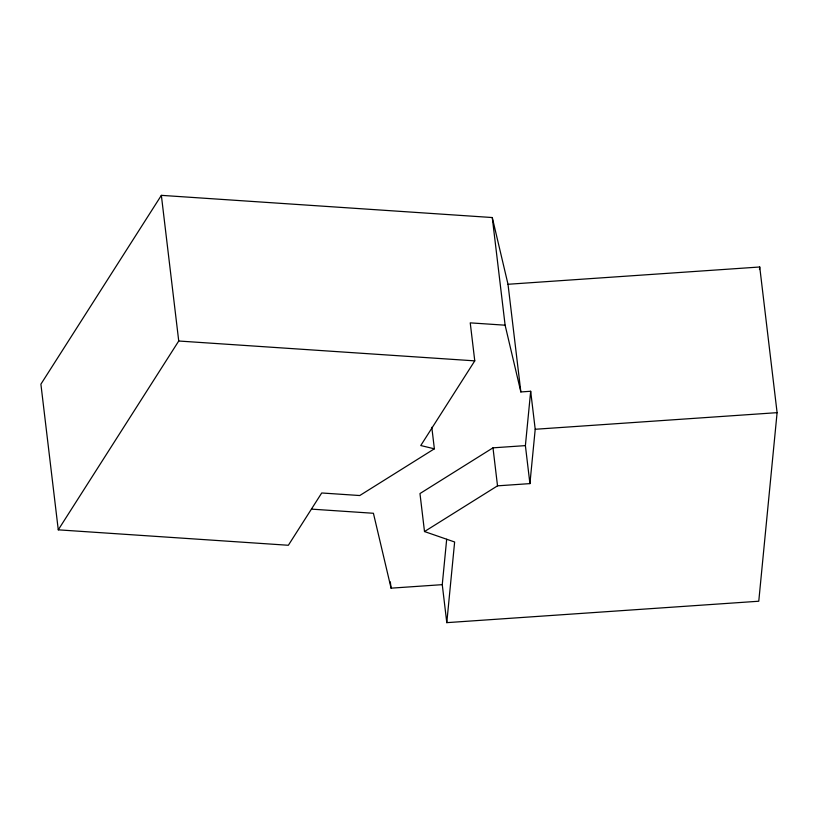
<?xml version="1.0" encoding="UTF-8"?>
<svg xmlns="http://www.w3.org/2000/svg" width="818" height="818" viewBox="0 0 818 818"><rect width="100%" height="100%" fill="white"/><g stroke="black" fill="none" stroke-linecap="round" stroke-linejoin="round"><path stroke-width="1.23" d="M431.802 427.282L434.368 448.816L359.756 495.534L321.709 492.978L288.355 545.269L58.272 529.839L40.9 384.174L161.361 195.349L492.272 217.537L508.009 284.275L759.728 266.995L777.1 412.661L758.767 601.23L446.792 622.651L442.262 584.655L446.679 539.287M446.792 622.651L454.634 541.997L424.501 531.547L419.971 493.551L492.988 447.835L525.391 445.616L530.678 391.27L520.851 391.945L505.115 325.196L492.272 217.537M424.501 531.547L497.518 485.841L529.921 483.612L535.207 429.266L530.678 391.27M759.482 269.531L759.728 266.995M58.272 529.839L178.733 341.014L161.361 195.349M505.115 325.196L470.238 322.865L474.767 360.861L420.759 445.534L434.368 448.816M535.207 429.266L777.1 412.661M311.586 509.133L373.417 513.275L391.076 588.162L442.262 584.655M178.733 341.014L474.767 360.861M508.009 284.275L520.851 391.945M525.391 445.616L529.921 483.612M492.988 447.835L497.518 485.841M390.319 581.833L391.076 588.162"/></g></svg>
